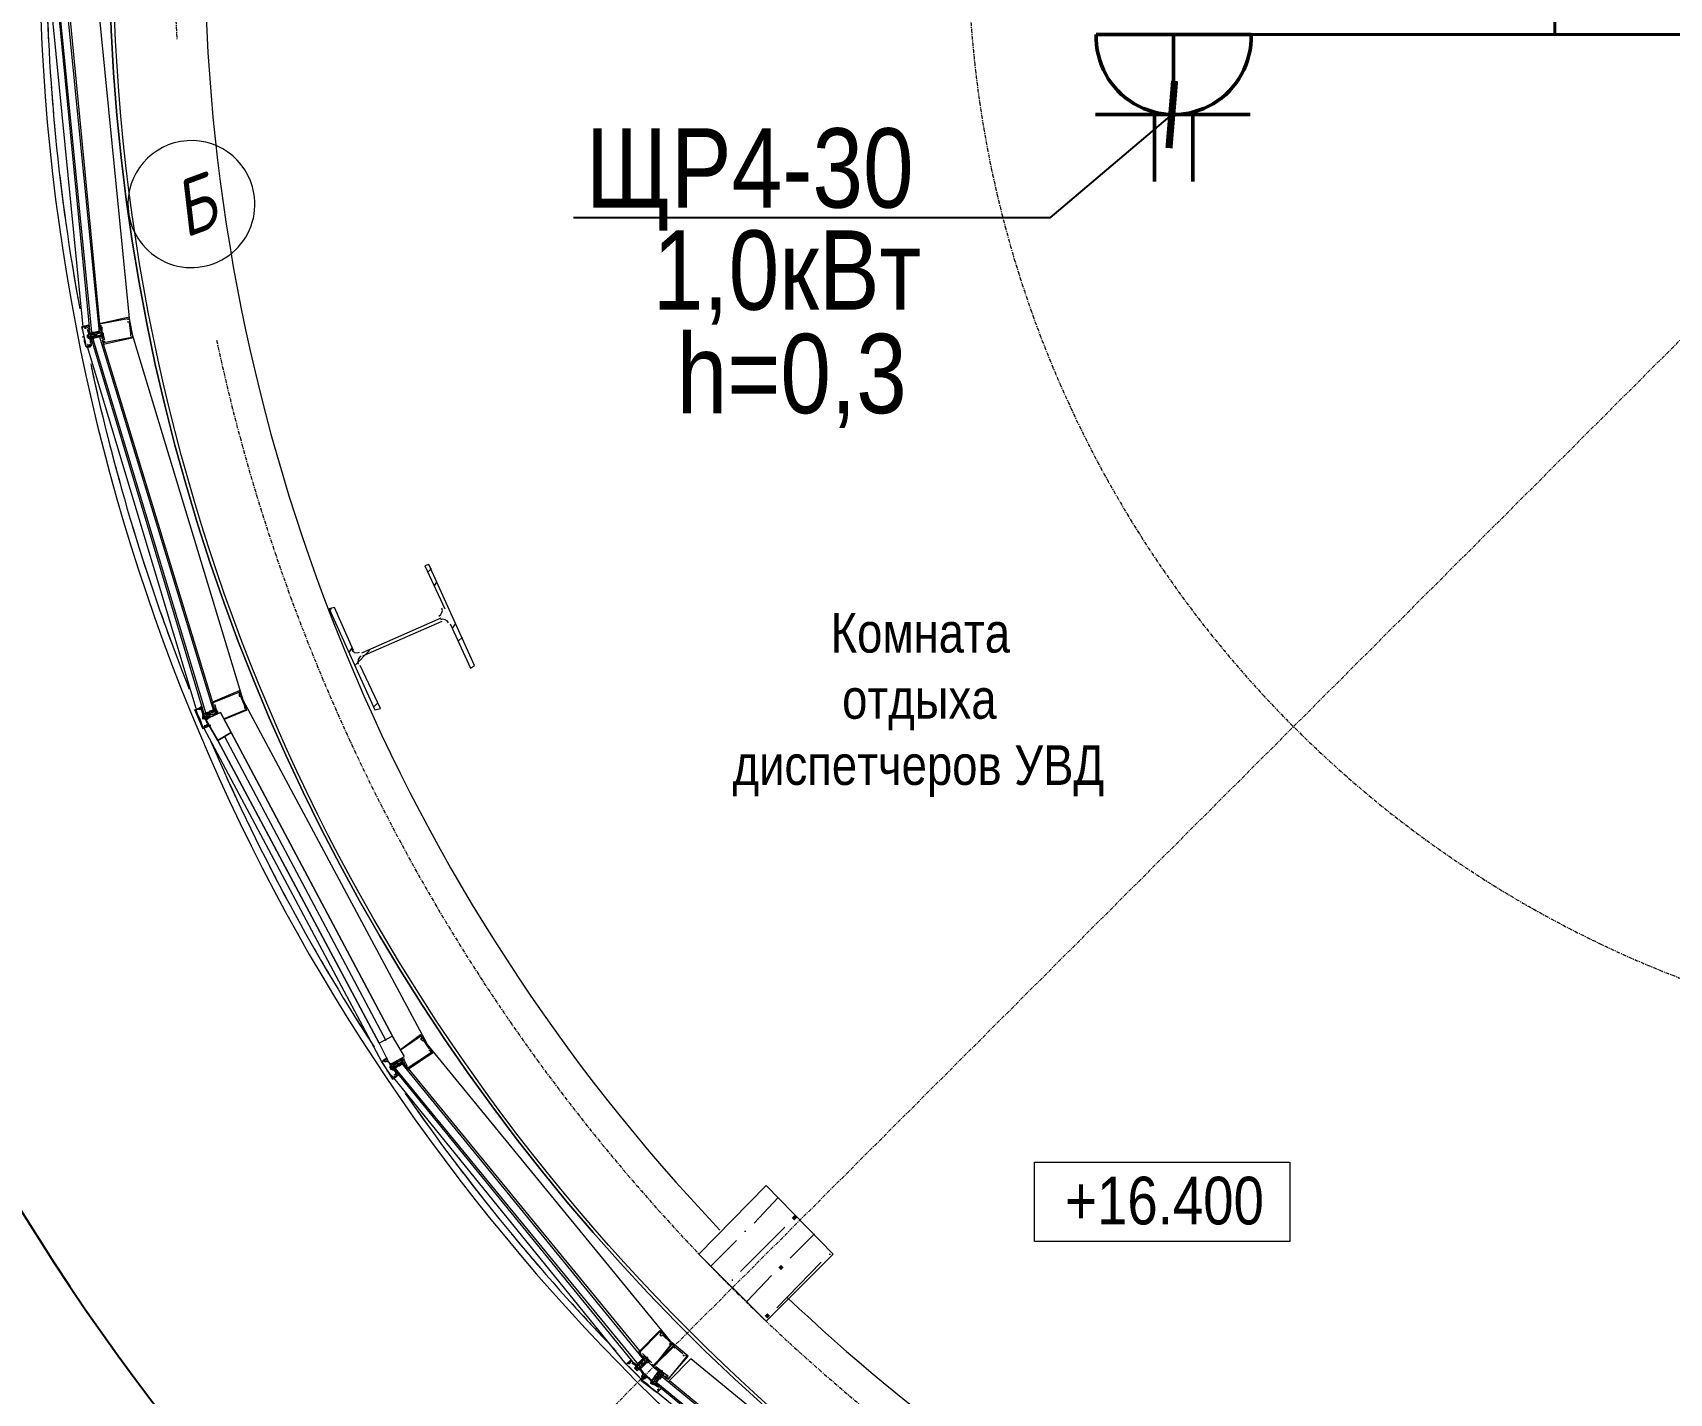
# Model space of a CAD drawing. Header units: millimetres. Extents: x 223 to 147055, y -17460 to 24540.
# Drawn here: x 95806 to 100960, y -9658 to -5372 of the extents above; entities that cross this region are included whole.
import ezdxf

# ---------------------------------------------------------------- set-up
doc = ezdxf.new("R2010")
doc.units = ezdxf.units.MM
doc.linetypes.add('ADSK_Линия сетки', pattern=[21, 12, -3, 3, -3])
for name, color, linetype, lineweight in [('A-ANNO-DIMS', 7, 'Continuous', 9), ('S-GRID', 7, 'Continuous', 9), ('S-GRID-IDEN', 7, 'Continuous', 9), ('раб осв', 7, 'Continuous', 40), ('ЭЛ', 250, 'Continuous', 50), ('Эл-свет раб.', 5, 'Continuous', 50), ('ЭОМ', 7, 'Continuous', 40)]:
    doc.layers.add(name, color=color, linetype=linetype, lineweight=lineweight)
for name, color, linetype in [('PDF _A-CLNG', 7, 'Continuous'), ('PDF _A-DETL', 7, 'Continuous'), ('PDF _A-DETL-GENF', 7, 'Continuous'), ('PDF _A-FLOR', 7, 'Continuous'), ('PDF _A-GLAZ', 7, 'Continuous'), ('PDF _A-GLAZ-CURT', 7, 'Continuous'), ('PDF _A-GLAZ-CWMG', 7, 'Continuous'), ('PDF _G-ANNO-DIMS', 7, 'Continuous'), ('PDF _I-WALL', 7, 'Continuous'), ('PDF _S-BEAM', 7, 'Continuous'), ('PDF _S-COLS', 7, 'Continuous'), ('PDF _Ограждение', 7, 'Continuous'), ('PDF _Текст', 7, 'Continuous')]:
    doc.layers.add(name, color=color, linetype=linetype)
doc.styles.add('GOST Common_I', font='ARIALN.TTF', dxfattribs={"height": 175})
doc.styles.add('GOST Common_I_6', font='ARIALN.TTF', dxfattribs={"height": 125})
doc.styles.add('PDF GOST Common Italic', font='ARIALN.TTF')
doc.styles.add('PDF ISOCPEUR Italic', font='ARIALN.TTF')
doc.styles.add('STYLE1', font='ARIALN.TTF', dxfattribs={"height": 250})
doc.styles.add('ГОСТ 2.304', font='ARIALN.TTF', dxfattribs={"width": 0.85})
doc.dimstyles.new('Диагональ_-_Gost_2_5мм', dxfattribs={"dimscale": 304.8, "dimtxt": 125.714375, "dimasz": 0.492126, "dimexe": 0.393701, "dimexo": 0.246063, "dimgap": 0.287073, "dimtad": 1, "dimdec": 0, "dimzin": 0, "dimdsep": 46, "dimtxsty": 'GOST Common_I_6', "dimsah": 1, "dimcen": 0.09, "dimdle": 0.393701, "dimazin": 0, "dimtfac": 1, "dimtdec": 4, "dimtix": 1, "dimtmove": 0, "dimatfit": 3, "dimfxl": 1, "dimtvp": 1, "dimtfill": 1, "dimtolj": 1, "dimtzin": 0, "dimarcsym": 2})
doc.dimstyles.new('СПДС', dxfattribs={"dimscale": 100, "dimtxt": 2.5, "dimasz": 2.5, "dimexe": 1.25, "dimexo": 0.625, "dimtad": 1, "dimdec": 0, "dimrnd": 0.001, "dimtxsty": 'ГОСТ 2.304', "dimblk": 'OBLIQUE', "dimcen": 2.5, "dimdle": 2, "dimadec": 0, "dimazin": 2, "dimtfac": 0.75, "dimtdec": 0, "dimtmove": 1, "dimatfit": 3, "dimfxl": 1, "dimtolj": 1, "dimarcsym": 1})

# ---------------------------------------------------------------- blocks, each defined once
blk = doc.blocks.new('Ось сетки - D8-489723-1 этаж')
at = {"layer": 'S-GRID-IDEN'}
for start, end in [(360, 180), (180, 360)]:
    blk.add_arc((0, 0), 4, start, end, dxfattribs=at)
blk = doc.blocks.new('*D339')
at = {"layer": 'A-ANNO-DIMS', "color": 0, "lineweight": -2, "transparency": 16777216}
for p, q in [((78830.9, 19097.7), (79115.9, 19097.7)), ((81110.1, 13595.1), (81311.7, 13796.7))]:
    blk.add_line(p, q, dxfattribs=at)
blk.add_arc((86612.7, 19097.7), 7616.7, 181.12837, 223.87163, dxfattribs=at)
at = {"layer": 'A-ANNO-DIMS', "color": 0, "transparency": 16777216}
for points in [[(78972.4, 18947.4), (79022.4, 18947.9), (78995.9, 19097.7)], [(81139.7, 13836.4), (81104, 13801.4), (81226.8, 13711.8)]]:
    blk.add_solid(points, dxfattribs=at)
at = {"layer": 'Defpoints', "color": 0, "transparency": 16777216}
for p in [(78755.9, 19097.7), (86612.7, 19097.7), (79255.5, 17126.3), (81057.1, 13542.1)]:
    blk.add_point(p, dxfattribs=at)
at = {"layer": 'A-ANNO-DIMS', "color": 0, "transparency": 16777216, "insert": (79714.3, 16240.3), "char_height": 125, "width": 588.088, "attachment_point": 5, "rotation": 292.5, "style": 'GOST Common_I_6', "bg_fill": 3, "box_fill_scale": 1.1, "bg_fill_color": 256, "bg_fill_true_color": 13158600, "bg_fill_transparency": 0}
blk.add_mtext('\\A1;45.00°', dxfattribs=at)
blk = doc.blocks.new('двойная розетка штепсельная с заземляющим контактом скрытой установки IP20')
at = {"layer": 'Эл-свет раб.', "ltscale": 0.3}
for p, q in [((242830.7, -163233.1), (242830.7, -163443.7)), ((242951.4, -163233.1), (242951.4, -163443.7)), ((243132.4, -163443.7), (242644.8, -163443.7)), ((242891.1, -163695.8), (242891.1, -163443.6)), ((243134.9, -163695.8), (242647.2, -163695.8))]:
    blk.add_line(p, q, dxfattribs=at)
at = {"layer": 'Эл-свет раб.', "ltscale": 0.3, "extrusion": (0, 0, -1)}
blk.add_ellipse((242891.1, -163687.5), major_axis=(-172.5, 172.5), ratio=1, start_param=5.464002, end_param=8.673165, dxfattribs=at)
blk = doc.blocks.new('_Oblique')
at = {"color": 0, "linetype": 'ByBlock', "lineweight": -2}
blk.add_line((-0.5, -0.5), (0.5, 0.5), dxfattribs=at)
blk = doc.blocks.new('оси')
at = {"layer": 'S-GRID', "linetype": 'ADSK_Линия сетки'}
blk.add_line((86612.7, 19097.7), (80436.2, 12921.1), dxfattribs=at)
blk.add_arc((86612.7, 19097.7), 6000, 192.09621, 182.95219, dxfattribs=at)
at = {"layer": 'S-GRID-IDEN', "xscale": 49.99999999999998, "yscale": 49.99999999999998, "zscale": 49.99999999999998, "rotation": 9.84533599319954}
blk.add_blockref('Ось сетки - D8-489723-1 этаж', (80666.8, 18268.8), dxfattribs=at)
at = {"layer": 'S-GRID-IDEN', "insert": (80585.2, 18325.2), "char_height": 175, "width": 158.734, "attachment_point": 1, "rotation": 20.2491, "style": 'GOST Common_I'}
blk.add_mtext('\\fGOST Common|b0|i1|c204|p34|;\\W.9;Б', dxfattribs=at)
at = {"layer": 'A-ANNO-DIMS'}
dim = blk.add_angular_dim_3p(base=(79255.5, 17126.3), center=(86612.7, 19097.7), p1=(78755.9, 19097.7), p2=(81057.1, 13542.1), dimstyle='Диагональ_-_Gost_2_5мм', override={"dimpost": '<>', "dimfxl": 6013.290219}, dxfattribs=at)
dim.commit()
dim.dimension.update_dxf_attribs({"geometry": '*D339', "text_midpoint": (79714.3, 16240.3)})
at = {"layer": 'S-GRID', "linetype": 'ADSK_Линия сетки'}
blk.add_arc((86612.7, 19097.7), 3500, 177.3315, 161.4375, dxfattribs=at)

msp = doc.modelspace()

# ---------------------------------------------------------------- hatches: boundary and pattern name
at = {"layer": 'PDF _A-GLAZ-CWMG', "lineweight": 15, "transparency": 33554559}
for points in [[(96354.5, -7529.9), (96350.3, -7529.9), (96350.3, -7534.1), (96354.5, -7538.4), (96358.8, -7534.1), (96358.8, -7529.9)], [(96363, -7551.1), (96358.8, -7551.1), (96358.8, -7555.3), (96363, -7559.5), (96367.2, -7555.3), (96367.2, -7551.1)], [(96934.5, -8617.8), (96930.3, -8617.8), (96930.3, -8622.1), (96934.5, -8626.3), (96938.7, -8622.1), (96938.7, -8617.8)]]:
    msp.add_hatch(color=256, dxfattribs=at).paths.add_polyline_path(points)
at = {"layer": 'PDF _S-COLS', "lineweight": 15, "transparency": 33554559}
for points in [[(98204.5, -9096.2), (98200.3, -9100.4), (98196, -9104.7), (98200.3, -9108.9), (98204.5, -9113.1), (98208.7, -9108.9), (98213, -9104.7), (98208.7, -9100.4)], [(98162.2, -9252.8), (98157.9, -9257.1), (98153.7, -9261.3), (98157.9, -9265.5), (98162.2, -9269.8), (98166.4, -9265.5), (98170.6, -9261.3), (98166.4, -9257.1)], [(98119.8, -9405.2), (98115.6, -9409.5), (98111.4, -9413.7), (98115.6, -9417.9), (98119.8, -9422.2), (98124.1, -9417.9), (98128.3, -9413.7), (98124.1, -9409.5)]]:
    msp.add_hatch(color=256, dxfattribs=at).paths.add_polyline_path(points)

# ---------------------------------------------------------------- linework, layer by layer
at = {"layer": 'PDF _A-CLNG', "lineweight": 15}
msp.add_lwpolyline([(97726.1, -9608.4), (97726.1, -9608.4)], dxfattribs=at)
for centre, radius, start, end in [((102242.8, -5079.8), 6395.3, 181.61466, 182.87324), ((102247.1, -5079.5), 6399.6, 184.14749, 185.39973), ((102247.2, -5079.5), 6399.7, 186.6743, 187.93201), ((102243.7, -5080), 6396.2, 189.20631, 190.46472), ((102244.4, -5080), 6396.9, 192.04629, 192.99136), ((102247.9, -5079.1), 6400.5, 194.26602, 195.52358), ((102244.9, -5080), 6397.4, 196.79797, 198.05065), ((102244.9, -5080.1), 6397.3, 199.33018, 200.58287), ((102247.1, -5079.2), 6399.7, 204.38956, 205.64179), ((102247.7, -5078.8), 6400.4, 206.92215, 208.17425), ((102245.3, -5080.1), 6397.6, 209.44869, 210.70681), ((102243.9, -5081), 6396, 211.98099, 213.01962), ((102245.9, -5079.7), 6398.4, 214.59598, 215.76605), ((102245.3, -5080.2), 6397.6, 217.04013, 218.29825), ((102244.7, -5080.8), 6396.8, 219.57255, 220.82534), ((102246.6, -5079.1), 6399.3, 222.10521, 223.35751)]:
    msp.add_arc(centre, radius, start, end, dxfattribs=at)
at = {"layer": 'PDF _A-DETL', "lineweight": 15}
msp.add_circle((102256, -5079.1), 6197.2, dxfattribs=at)
at = {"layer": 'PDF _A-DETL-GENF', "lineweight": 15}
for points in [[(96024.4, -6340.3), (96028.6, -6353), (96121.7, -6331.9), (96109, -6268.4), (96015.9, -6289.5), (96104.8, -6272.6), (96104.8, -6276.8)], [(96104.8, -6276.8), (96104.8, -6276.8)], [(96104.8, -6281.1), (96104.8, -6281.1)], [(96104.8, -6281.1), (96104.8, -6285.3)], [(96104.8, -6285.3), (96104.8, -6285.3)], [(96104.8, -6285.3), (96104.8, -6285.3)], [(96109, -6285.3), (96113.3, -6319.2), (96113.3, -6327.6)], [(95977.8, -6293.8), (95973.6, -6298), (95960.9, -6298), (95973.6, -6298), (95969.3, -6302.2), (95973.6, -6302.2)], [(95969.3, -6302.2), (95969.3, -6302.2)], [(95973.6, -6298), (95973.6, -6298)], [(95973.6, -6302.2), (95973.6, -6302.2)], [(95977.8, -6293.8), (95977.8, -6293.8)], [(95977.8, -6298), (95977.8, -6298)], [(95977.8, -6302.2), (95977.8, -6298)], [(95977.8, -6302.2), (95977.8, -6302.2)], [(95977.8, -6302.2), (95977.8, -6302.2)], [(95986.3, -6336.1), (95982, -6327.6), (95982, -6319.2), (95977.8, -6306.5)], [(95977.8, -6306.5), (95977.8, -6306.5)], [(95977.8, -6323.4), (95977.8, -6331.9), (95977.8, -6323.4), (95982, -6323.4), (95977.8, -6327.6)], [(95977.8, -6323.4), (95977.8, -6323.4)], [(95982, -6331.9), (95977.8, -6331.9), (95982, -6331.9)], [(95977.8, -6331.9), (95977.8, -6331.9)], [(95982, -6298), (95982, -6293.8)], [(95982, -6298), (95982, -6298)], [(95982, -6302.2), (95982, -6302.2)], [(95986.3, -6323.4), (95982, -6302.2)], [(95982, -6319.2), (95982, -6319.2)], [(95990.5, -6353), (95986.3, -6331.9), (95982, -6336.1), (95982, -6323.4)], [(95982, -6327.6), (95982, -6327.6)], [(95982, -6327.6), (95982, -6327.6)], [(95990.5, -6327.6), (96003.2, -6327.6), (96028.6, -6323.4), (96028.6, -6319.2), (96024.4, -6314.9), (96003.2, -6323.4), (95990.5, -6323.4), (95986.3, -6323.4), (95986.3, -6331.9)], [(95986.3, -6319.2), (95990.5, -6319.2), (95990.5, -6323.4)], [(96028.6, -6331.9), (96024.4, -6323.4), (96007.4, -6327.6), (96003.2, -6331.9), (95994.7, -6331.9), (95986.3, -6336.1), (95986.3, -6348.8)], [(95986.3, -6323.4), (95986.3, -6323.4)], [(95994.7, -6331.9), (95990.5, -6331.9), (95994.7, -6331.9), (95990.5, -6331.9), (95990.5, -6327.6), (95986.3, -6327.6)], [(95986.3, -6331.9), (95986.3, -6331.9)], [(95986.3, -6336.1), (95986.3, -6336.1)], [(96024.4, -6310.7), (96020.1, -6310.7), (96003.2, -6314.9), (96003.2, -6319.2), (96003.2, -6314.9), (95990.5, -6319.2), (95999, -6319.2)], [(95990.5, -6323.4), (95990.5, -6323.4)], [(95990.5, -6327.6), (95990.5, -6327.6)], [(95999, -6327.6), (95990.5, -6331.9)], [(96003.2, -6323.4), (96007.4, -6323.4), (96003.2, -6327.6), (96003.2, -6323.4), (95999, -6319.2), (95999, -6327.6), (96003.2, -6327.6)], [(96003.2, -6314.9), (96003.2, -6314.9)], [(96003.2, -6331.9), (96003.2, -6331.9)], [(96007.4, -6319.2), (96020.1, -6314.9), (96020.1, -6319.2), (96020.1, -6323.4)], [(96007.4, -6323.4), (96007.4, -6323.4)], [(96024.4, -6336.1), (96024.4, -6331.9), (96024.4, -6327.6), (96007.4, -6331.9)], [(96007.4, -6331.9), (96007.4, -6331.9)], [(96020.1, -6293.8), (96020.1, -6298), (96015.9, -6289.5), (96015.9, -6298)], [(96015.9, -6298), (96015.9, -6298)], [(96015.9, -6302.2), (96015.9, -6306.5)], [(96015.9, -6302.2), (96015.9, -6302.2)], [(96020.1, -6306.5), (96024.4, -6314.9), (96024.4, -6298)], [(96020.1, -6298), (96020.1, -6302.2)], [(96020.1, -6298), (96020.1, -6298)], [(96020.1, -6298), (96020.1, -6298)], [(96020.1, -6302.2), (96020.1, -6302.2)], [(96020.1, -6302.2), (96020.1, -6302.2)], [(96020.1, -6306.5), (96020.1, -6306.5)], [(96020.1, -6314.9), (96020.1, -6314.9)], [(96024.4, -6323.4), (96024.4, -6314.9), (96020.1, -6314.9)], [(96020.1, -6314.9), (96020.1, -6314.9)], [(96020.1, -6319.2), (96020.1, -6319.2)], [(96020.1, -6323.4), (96020.1, -6323.4)], [(96024.4, -6314.9), (96024.4, -6314.9)], [(96024.4, -6314.9), (96024.4, -6314.9)], [(96024.4, -6323.4), (96024.4, -6323.4)], [(96024.4, -6323.4), (96024.4, -6323.4)], [(96024.4, -6327.6), (96024.4, -6327.6)], [(96024.4, -6331.9), (96024.4, -6331.9)], [(96024.4, -6336.1), (96024.4, -6336.1)], [(96032.8, -6340.3), (96028.6, -6323.4)], [(96117.5, -6327.6), (96117.5, -6331.9), (96028.6, -6348.8), (96028.6, -6344.6), (96032.8, -6344.6)], [(96028.6, -6336.1), (96028.6, -6340.3)], [(96028.6, -6336.1), (96028.6, -6336.1)], [(96113.3, -6319.2), (96113.3, -6319.2)], [(96113.3, -6327.6), (96113.3, -6327.6)], [(95986.3, -6357.3), (95973.6, -6361.5), (95986.3, -6361.5), (95990.5, -6357.3)], [(95977.8, -6357.3), (95982, -6357.3), (95986.3, -6357.3), (95986.3, -6353), (95982, -6357.3), (95977.8, -6353)], [(95986.3, -6348.8), (95986.3, -6348.8)], [(95986.3, -6357.3), (95986.3, -6357.3)], [(95986.3, -6357.3), (95986.3, -6357.3)], [(95990.5, -6353), (95990.5, -6353)], [(95990.5, -6353), (95990.5, -6353)], [(95990.5, -6353), (95990.5, -6353)], [(95990.5, -6357.3), (95990.5, -6357.3)], [(95990.5, -6357.3), (95990.5, -6357.3)], [(96024.4, -6340.3), (96024.4, -6340.3)], [(96028.6, -6340.3), (96028.6, -6340.3)], [(96028.6, -6340.3), (96028.6, -6340.3)], [(96028.6, -6340.3), (96028.6, -6340.3)], [(96409.6, -7534.1), (96481.5, -7504.5), (96456.1, -7445.2), (96367.2, -7483.3), (96371.5, -7491.8)], [(96375.7, -7487.6), (96371.5, -7483.3), (96456.1, -7449.5), (96456.1, -7453.7), (96456.1, -7457.9), (96456.1, -7462.2), (96460.4, -7462.2), (96473.1, -7491.8), (96473.1, -7496), (96473.1, -7500.3)], [(96456.1, -7453.7), (96456.1, -7453.7)], [(96460.4, -7462.2), (96460.4, -7462.2)], [(96354.5, -7559.5), (96341.8, -7563.8), (96316.4, -7504.5), (96329.1, -7500.3), (96324.9, -7504.5)], [(96363, -7555.3), (96358.8, -7555.3), (96354.5, -7551.1), (96350.3, -7555.3), (96346.1, -7555.3), (96354.5, -7555.3), (96341.8, -7559.5), (96337.6, -7546.8), (96333.4, -7534.1), (96324.9, -7517.2), (96320.7, -7504.5), (96329.1, -7500.3)], [(96329.1, -7500.3), (96329.1, -7500.3)], [(96329.1, -7500.3), (96329.1, -7500.3)], [(96329.1, -7504.5), (96333.4, -7500.3), (96333.4, -7504.5)], [(96329.1, -7504.5), (96329.1, -7504.5)], [(96333.4, -7496), (96333.4, -7496)], [(96337.6, -7496), (96333.4, -7496)], [(96354.5, -7534.1), (96350.3, -7529.9), (96346.1, -7521.4), (96337.6, -7500.3), (96333.4, -7500.3)], [(96333.4, -7500.3), (96333.4, -7500.3)], [(96333.4, -7500.3), (96333.4, -7500.3)], [(96337.6, -7496), (96337.6, -7496)], [(96337.6, -7500.3), (96337.6, -7500.3)], [(96341.8, -7534.1), (96341.8, -7525.7), (96346.1, -7525.7), (96341.8, -7521.4), (96341.8, -7517.2), (96337.6, -7504.5)], [(96337.6, -7504.5), (96337.6, -7504.5)], [(96367.2, -7525.7), (96358.8, -7529.9), (96350.3, -7534.1), (96346.1, -7534.1), (96341.8, -7521.4), (96346.1, -7534.1), (96346.1, -7529.9), (96341.8, -7529.9)], [(96341.8, -7521.4), (96341.8, -7521.4)], [(96346.1, -7517.2), (96350.3, -7517.2), (96354.5, -7517.2), (96350.3, -7521.4), (96354.5, -7521.4)], [(96346.1, -7521.4), (96346.1, -7521.4)], [(96367.2, -7513), (96379.9, -7504.5), (96363, -7508.7), (96363, -7513), (96350.3, -7517.2), (96358.8, -7517.2)], [(96363, -7525.7), (96354.5, -7525.7), (96363, -7521.4), (96388.4, -7513), (96388.4, -7508.7), (96384.2, -7508.7), (96363, -7517.2), (96354.5, -7521.4), (96350.3, -7521.4)], [(96354.5, -7521.4), (96354.5, -7521.4)], [(96363, -7517.2), (96367.2, -7517.2), (96363, -7521.4), (96363, -7517.2), (96358.8, -7517.2), (96363, -7525.7), (96363, -7521.4)], [(96367.2, -7517.2), (96367.2, -7517.2)], [(96384.2, -7508.7), (96384.2, -7513), (96388.4, -7513), (96388.4, -7517.2), (96384.2, -7517.2), (96371.5, -7521.4)], [(96371.5, -7525.7), (96375.7, -7521.4)], [(96375.7, -7487.6), (96375.7, -7487.6)], [(96375.7, -7491.8), (96375.7, -7491.8)], [(96375.7, -7491.8), (96379.9, -7491.8)], [(96375.7, -7491.8), (96375.7, -7491.8)], [(96375.7, -7491.8), (96375.7, -7491.8)], [(96375.7, -7496), (96375.7, -7500.3), (96379.9, -7500.3), (96384.2, -7504.5), (96379.9, -7508.7), (96379.9, -7513), (96384.2, -7513), (96379.9, -7513), (96384.2, -7517.2)], [(96375.7, -7496), (96375.7, -7496)], [(96375.7, -7496), (96375.7, -7496)], [(96375.7, -7500.3), (96375.7, -7500.3)], [(96384.2, -7504.5), (96379.9, -7487.6)], [(96379.9, -7500.3), (96379.9, -7500.3)], [(96379.9, -7500.3), (96379.9, -7500.3)], [(96379.9, -7504.5), (96379.9, -7504.5)], [(96379.9, -7504.5), (96379.9, -7504.5)], [(96379.9, -7508.7), (96379.9, -7508.7)], [(96384.2, -7504.5), (96384.2, -7504.5)], [(96384.2, -7508.7), (96384.2, -7508.7)], [(96384.2, -7517.2), (96384.2, -7517.2)], [(96388.4, -7513), (96388.4, -7513)], [(96388.4, -7517.2), (96388.4, -7517.2)], [(96388.4, -7517.2), (96388.4, -7517.2)], [(96388.4, -7517.2), (96388.4, -7517.2)], [(96477.3, -7500.3), (96477.3, -7504.5), (96405.3, -7534.1)], [(96473.1, -7491.8), (96473.1, -7491.8)], [(96473.1, -7500.3), (96473.1, -7500.3)], [(96477.3, -7500.3), (96477.3, -7500.3)], [(96341.8, -7525.7), (96341.8, -7525.7)], [(96346.1, -7525.7), (96346.1, -7525.7)], [(96346.1, -7525.7), (96346.1, -7525.7)], [(96346.1, -7525.7), (96350.3, -7534.1), (96354.5, -7546.8)], [(96346.1, -7529.9), (96346.1, -7529.9)], [(96358.8, -7529.9), (96354.5, -7529.9), (96354.5, -7525.7), (96350.3, -7525.7)], [(96350.3, -7529.9), (96350.3, -7529.9)], [(96350.3, -7534.1), (96350.3, -7534.1)], [(96354.5, -7525.7), (96354.5, -7525.7)], [(96354.5, -7529.9), (96354.5, -7529.9)], [(96354.5, -7546.8), (96354.5, -7546.8)], [(96354.5, -7555.3), (96354.5, -7555.3)], [(96358.8, -7529.9), (96358.8, -7529.9)], [(96358.8, -7551.1), (96358.8, -7551.1)], [(96358.8, -7551.1), (96358.8, -7551.1)], [(96358.8, -7551.1), (96358.8, -7551.1)], [(96358.8, -7555.3), (96358.8, -7555.3)], [(96367.2, -7525.7), (96367.2, -7525.7)], [(96371.5, -7525.7), (96371.5, -7525.7)], [(96981.1, -8622.1), (96981.1, -8626.3), (96985.3, -8639), (97065.7, -8584), (97027.6, -8528.9), (96964.1, -8575.5), (97027.6, -8533.2), (97031.9, -8537.4)], [(97031.9, -8541.6), (97027.6, -8541.6), (97031.9, -8545.9), (97036.1, -8545.9), (97053, -8571.3)], [(97031.9, -8537.4), (97031.9, -8537.4)], [(97036.1, -8545.9), (97036.1, -8545.9)], [(96943, -8634.8), (96934.5, -8626.3), (96934.5, -8622.1), (96926, -8613.6), (96921.8, -8613.6), (96917.6, -8609.4), (96917.6, -8613.6), (96913.3, -8613.6), (96913.3, -8609.4), (96904.9, -8613.6), (96913.3, -8605.1)], [(96921.8, -8600.9), (96917.6, -8605.1), (96917.6, -8609.4)], [(96917.6, -8605.1), (96917.6, -8605.1)], [(96921.8, -8605.1), (96921.8, -8605.1)], [(96921.8, -8605.1), (96921.8, -8605.1)], [(96951.4, -8626.3), (96947.2, -8630.5), (96943, -8630.5), (96955.7, -8622.1), (96972.6, -8609.4), (96976.8, -8605.1), (96972.6, -8605.1), (96951.4, -8617.8), (96955.7, -8617.8), (96955.7, -8622.1), (96951.4, -8617.8), (96947.2, -8617.8), (96951.4, -8626.3), (96955.7, -8622.1)], [(96955.7, -8613.6), (96968.4, -8605.1), (96964.1, -8605.1), (96968.4, -8609.4), (96972.6, -8613.6)], [(96972.6, -8609.4), (96968.4, -8605.1), (96972.6, -8605.1), (96968.4, -8600.9), (96968.4, -8605.1)], [(96968.4, -8605.1), (96968.4, -8605.1)], [(96968.4, -8605.1), (96968.4, -8605.1)], [(97053, -8575.5), (97057.3, -8579.7), (97061.5, -8584), (96985.3, -8634.8), (96985.3, -8630.5), (96985.3, -8626.3), (96976.8, -8609.4)], [(97053, -8571.3), (97053, -8571.3)], [(97053, -8575.5), (97053, -8575.5)], [(97057.3, -8579.7), (97057.3, -8579.7)], [(96913.3, -8609.4), (96913.3, -8609.4)], [(96913.3, -8613.6), (96913.3, -8613.6)], [(96917.6, -8609.4), (96917.6, -8609.4)], [(96921.8, -8609.4), (96921.8, -8609.4)], [(96921.8, -8609.4), (96921.8, -8609.4)], [(96943, -8630.5), (96938.7, -8630.5), (96934.5, -8630.5), (96930.3, -8626.3), (96934.5, -8622.1), (96938.7, -8622.1), (96947.2, -8613.6), (96951.4, -8613.6), (96955.7, -8609.4)], [(96934.5, -8639), (96930.3, -8630.5), (96934.5, -8626.3), (96930.3, -8626.3), (96938.7, -8639), (96938.7, -8634.8)], [(96934.5, -8630.5), (96930.3, -8630.5), (96934.5, -8639), (96938.7, -8634.8), (96934.5, -8634.8)], [(96930.3, -8630.5), (96930.3, -8630.5)], [(96934.5, -8626.3), (96934.5, -8626.3)], [(96934.5, -8634.8), (96934.5, -8634.8)], [(96938.7, -8622.1), (96943, -8622.1)], [(96943, -8626.3), (96938.7, -8626.3)], [(96938.7, -8630.5), (96938.7, -8630.5)], [(96938.7, -8630.5), (96938.7, -8639), (96943, -8639), (96951.4, -8651.7)], [(96947.2, -8617.8), (96943, -8622.1), (96943, -8626.3), (96951.4, -8617.8)], [(96943, -8622.1), (96943, -8622.1)], [(96947.2, -8634.8), (96943, -8634.8), (96951.4, -8651.7), (96947.2, -8651.7), (96951.4, -8655.9), (96947.2, -8655.9), (96943, -8655.9)], [(96943, -8634.8), (96943, -8634.8)], [(96943, -8660.2), (96947.2, -8660.2), (96951.4, -8660.2), (96955.7, -8655.9)], [(96947.2, -8630.5), (96947.2, -8634.8), (96955.7, -8626.3)], [(96947.2, -8630.5), (96947.2, -8630.5)], [(96951.4, -8651.7), (96951.4, -8651.7)], [(96951.4, -8651.7), (96951.4, -8651.7)], [(96951.4, -8655.9), (96951.4, -8655.9)], [(96951.4, -8655.9), (96951.4, -8655.9)], [(96959.9, -8626.3), (96955.7, -8626.3), (96959.9, -8626.3), (96972.6, -8617.8)], [(96955.7, -8617.8), (96955.7, -8617.8)], [(96955.7, -8626.3), (96955.7, -8626.3)], [(96955.7, -8655.9), (96955.7, -8655.9)], [(96976.8, -8626.3), (96976.8, -8622.1), (96976.8, -8617.8), (96972.6, -8613.6), (96959.9, -8622.1)], [(96959.9, -8626.3), (96959.9, -8626.3)], [(96968.4, -8609.4), (96968.4, -8609.4)], [(96972.6, -8609.4), (96972.6, -8609.4)], [(96972.6, -8613.6), (96972.6, -8613.6)], [(96972.6, -8613.6), (96972.6, -8613.6)], [(96972.6, -8617.8), (96972.6, -8617.8)], [(96976.8, -8617.8), (96976.8, -8617.8)], [(96976.8, -8617.8), (96976.8, -8617.8)], [(96976.8, -8622.1), (96976.8, -8622.1)], [(96981.1, -8622.1), (96981.1, -8622.1)], [(96981.1, -8626.3), (96981.1, -8626.3)], [(96981.1, -8626.3), (96981.1, -8626.3)], [(96985.3, -8626.3), (96985.3, -8626.3)], [(96951.4, -8660.2), (96951.4, -8660.2)], [(97751.5, -9566.1), (97760, -9574.6), (97827.7, -9506.8), (97781.2, -9460.3), (97713.4, -9528), (97721.9, -9536.5)], [(97721.9, -9532.2), (97717.7, -9528), (97781.2, -9464.5), (97785.4, -9468.7), (97781.2, -9473), (97785.4, -9477.2), (97789.6, -9473), (97815, -9498.4), (97810.8, -9502.6), (97815, -9506.8), (97819.3, -9502.6), (97823.5, -9506.8), (97760, -9570.3), (97755.8, -9566.1)], [(97781.2, -9468.7), (97781.2, -9468.7)], [(97789.6, -9477.2), (97789.6, -9477.2)], [(97721.9, -9532.2), (97721.9, -9532.2)], [(97755.8, -9561.9), (97743.1, -9549.2), (97738.8, -9549.2), (97738.8, -9544.9), (97726.1, -9532.2)], [(97861.6, -9536.5), (97865.8, -9540.7), (97806.6, -9612.7), (97870.1, -9540.7), (97819.3, -9498.4), (97760, -9574.6), (97819.3, -9502.6), (97823.5, -9506.8), (97823.5, -9511.1), (97827.7, -9515.3), (97827.7, -9511.1), (97853.1, -9532.2)], [(97810.8, -9498.4), (97810.8, -9498.4)], [(97819.3, -9506.8), (97819.3, -9506.8)], [(97823.5, -9506.8), (97823.5, -9506.8)], [(97827.7, -9515.3), (97827.7, -9515.3)], [(97853.1, -9532.2), (97853.1, -9532.2)], [(97692.3, -9553.4), (97688, -9553.4), (97683.8, -9557.6), (97675.3, -9566.1), (97683.8, -9561.9), (97683.8, -9566.1), (97683.8, -9561.9), (97688, -9561.9), (97688, -9557.6)], [(97683.8, -9557.6), (97683.8, -9557.6)], [(97683.8, -9557.6), (97683.8, -9557.6)], [(97683.8, -9561.9), (97683.8, -9561.9)], [(97683.8, -9566.1), (97683.8, -9566.1)], [(97688, -9553.4), (97688, -9553.4)], [(97688, -9557.6), (97688, -9557.6)], [(97688, -9561.9), (97688, -9561.9)], [(97692.3, -9553.4), (97692.3, -9553.4)], [(97713.4, -9578.8), (97709.2, -9574.6), (97709.2, -9570.3), (97692.3, -9557.6)], [(97692.3, -9557.6), (97692.3, -9557.6)], [(97692.3, -9557.6), (97692.3, -9557.6)], [(97692.3, -9561.9), (97705, -9570.3)], [(97692.3, -9561.9), (97692.3, -9561.9)], [(97709.2, -9583), (97700.7, -9578.8), (97705, -9574.6), (97705, -9570.3), (97709.2, -9566.1), (97717.7, -9557.6), (97721.9, -9557.6), (97730.4, -9544.9)], [(97700.7, -9578.8), (97709.2, -9587.3), (97713.4, -9583), (97717.7, -9583), (97726.1, -9595.7)], [(97705, -9578.8), (97705, -9578.8)], [(97705, -9578.8), (97705, -9578.8)], [(97717.7, -9561.9), (97713.4, -9570.3), (97709.2, -9574.6)], [(97709.2, -9566.1), (97713.4, -9570.3), (97721.9, -9561.9)], [(97709.2, -9570.3), (97709.2, -9570.3)], [(97709.2, -9578.8), (97709.2, -9578.8)], [(97709.2, -9578.8), (97709.2, -9578.8)], [(97709.2, -9583), (97709.2, -9583)], [(97709.2, -9583), (97709.2, -9583)], [(97713.4, -9570.3), (97713.4, -9570.3)], [(97717.7, -9583), (97721.9, -9578.8), (97717.7, -9574.6), (97713.4, -9578.8), (97717.7, -9578.8), (97730.4, -9595.7)], [(97726.1, -9570.3), (97717.7, -9574.6), (97726.1, -9566.1), (97743.1, -9549.2), (97743.1, -9544.9), (97738.8, -9544.9), (97721.9, -9561.9), (97726.1, -9561.9), (97726.1, -9566.1), (97721.9, -9561.9), (97717.7, -9561.9), (97726.1, -9570.3), (97726.1, -9566.1)], [(97717.7, -9574.6), (97717.7, -9574.6)], [(97717.7, -9578.8), (97717.7, -9578.8)], [(97721.9, -9536.5), (97721.9, -9536.5)], [(97721.9, -9536.5), (97721.9, -9536.5)], [(97726.1, -9557.6), (97721.9, -9557.6), (97734.6, -9544.9), (97734.6, -9549.2), (97738.8, -9549.2), (97738.8, -9553.4), (97743.1, -9553.4)], [(97721.9, -9578.8), (97730.4, -9570.3), (97730.4, -9566.1), (97743.1, -9557.6)], [(97721.9, -9578.8), (97721.9, -9578.8)], [(97726.1, -9536.5), (97726.1, -9536.5)], [(97726.1, -9536.5), (97726.1, -9536.5)], [(97726.1, -9540.7), (97730.4, -9540.7), (97734.6, -9544.9)], [(97726.1, -9540.7), (97726.1, -9540.7)], [(97726.1, -9540.7), (97726.1, -9540.7)], [(97726.1, -9561.9), (97726.1, -9561.9)], [(97730.4, -9540.7), (97730.4, -9540.7)], [(97730.4, -9540.7), (97730.4, -9540.7)], [(97730.4, -9544.9), (97730.4, -9544.9)], [(97747.3, -9561.9), (97747.3, -9557.6), (97743.1, -9553.4), (97730.4, -9566.1), (97730.4, -9561.9)], [(97730.4, -9566.1), (97730.4, -9566.1)], [(97730.4, -9570.3), (97730.4, -9570.3)], [(97734.6, -9544.9), (97734.6, -9544.9)], [(97734.6, -9544.9), (97734.6, -9544.9)], [(97734.6, -9549.2), (97734.6, -9549.2)], [(97738.8, -9549.2), (97738.8, -9549.2)], [(97738.8, -9553.4), (97738.8, -9553.4)], [(97743.1, -9549.2), (97743.1, -9549.2)], [(97743.1, -9553.4), (97743.1, -9553.4)], [(97743.1, -9553.4), (97743.1, -9553.4)], [(97743.1, -9557.6), (97743.1, -9557.6)], [(97747.3, -9557.6), (97747.3, -9557.6)], [(97747.3, -9557.6), (97747.3, -9557.6)], [(97747.3, -9561.9), (97747.3, -9561.9)], [(97751.5, -9561.9), (97751.5, -9561.9)], [(97751.5, -9566.1), (97751.5, -9566.1)], [(97755.8, -9561.9), (97755.8, -9561.9)], [(97755.8, -9566.1), (97755.8, -9566.1)], [(97798.1, -9608.4), (97806.6, -9612.7), (97802.3, -9608.4), (97806.6, -9604.2), (97789.6, -9591.5), (97785.4, -9591.5), (97781.2, -9591.5), (97785.4, -9587.3), (97768.5, -9574.6), (97764.2, -9578.8), (97760, -9574.6), (97768.5, -9578.8), (97772.7, -9578.8)], [(97768.5, -9578.8), (97768.5, -9578.8)], [(97768.5, -9578.8), (97768.5, -9578.8)], [(97768.5, -9578.8), (97768.5, -9578.8)], [(97781.2, -9587.3), (97776.9, -9583), (97776.9, -9587.3), (97768.5, -9600)], [(97768.5, -9583), (97772.7, -9583), (97776.9, -9583)], [(97768.5, -9583), (97768.5, -9583)], [(97772.7, -9578.8), (97772.7, -9578.8)], [(97772.7, -9583), (97772.7, -9583)], [(97776.9, -9583), (97776.9, -9583)], [(97853.1, -9536.5), (97857.4, -9540.7), (97857.4, -9536.5)], [(97853.1, -9536.5), (97853.1, -9536.5)], [(97861.6, -9540.7), (97861.6, -9540.7)], [(97730.4, -9600), (97726.1, -9595.7), (97726.1, -9600), (97726.1, -9604.2), (97721.9, -9604.2), (97726.1, -9604.2), (97721.9, -9612.7), (97730.4, -9604.2), (97734.6, -9600), (97734.6, -9595.7)], [(97730.4, -9608.4), (97726.1, -9616.9), (97738.8, -9625.4), (97747.3, -9633.8), (97760, -9646.5), (97772.7, -9655), (97721.9, -9616.9), (97730.4, -9608.4), (97730.4, -9612.7)], [(97726.1, -9604.2), (97726.1, -9604.2)], [(97730.4, -9595.7), (97730.4, -9595.7)], [(97730.4, -9595.7), (97730.4, -9595.7)], [(97730.4, -9600), (97730.4, -9600)], [(97730.4, -9604.2), (97730.4, -9604.2)], [(97730.4, -9608.4), (97730.4, -9608.4)], [(97730.4, -9608.4), (97730.4, -9608.4)], [(97730.4, -9612.7), (97730.4, -9612.7)], [(97734.6, -9608.4), (97734.6, -9604.2), (97734.6, -9600), (97738.8, -9600)], [(97734.6, -9600), (97734.6, -9600)], [(97734.6, -9604.2), (97738.8, -9608.4), (97743.1, -9608.4), (97751.5, -9616.9), (97760, -9621.1), (97764.2, -9616.9), (97764.2, -9621.1)], [(97734.6, -9604.2), (97734.6, -9604.2)], [(97734.6, -9604.2), (97734.6, -9604.2)], [(97734.6, -9608.4), (97734.6, -9608.4)], [(97734.6, -9612.7), (97734.6, -9608.4), (97738.8, -9608.4)], [(97734.6, -9612.7), (97734.6, -9612.7)], [(97738.8, -9604.2), (97755.8, -9616.9), (97760, -9612.7), (97764.2, -9616.9), (97768.5, -9608.4)], [(97738.8, -9604.2), (97738.8, -9604.2)], [(97738.8, -9604.2), (97738.8, -9604.2)], [(97738.8, -9608.4), (97738.8, -9608.4)], [(97751.5, -9616.9), (97751.5, -9616.9)], [(97751.5, -9625.4), (97760, -9629.6), (97751.5, -9625.4), (97755.8, -9621.1), (97755.8, -9625.4)], [(97755.8, -9621.1), (97751.5, -9621.1), (97764.2, -9629.6), (97764.2, -9625.4), (97760, -9629.6), (97760, -9625.4), (97760, -9621.1)], [(97751.5, -9625.4), (97751.5, -9625.4)], [(97781.2, -9638.1), (97764.2, -9625.4), (97755.8, -9616.9)], [(97755.8, -9616.9), (97755.8, -9616.9)], [(97768.5, -9604.2), (97764.2, -9604.2), (97760, -9612.7), (97764.2, -9608.4)], [(97760, -9612.7), (97760, -9612.7)], [(97760, -9625.4), (97760, -9625.4)], [(97760, -9625.4), (97764.2, -9629.6), (97776.9, -9638.1)], [(97760, -9629.6), (97760, -9629.6)], [(97772.7, -9612.7), (97768.5, -9621.1), (97764.2, -9616.9), (97772.7, -9608.4), (97789.6, -9591.5), (97789.6, -9587.3), (97785.4, -9587.3), (97768.5, -9608.4), (97772.7, -9604.2)], [(97772.7, -9608.4), (97772.7, -9612.7), (97764.2, -9608.4), (97768.5, -9608.4), (97772.7, -9608.4), (97776.9, -9604.2), (97781.2, -9608.4), (97789.6, -9595.7), (97793.9, -9600), (97793.9, -9595.7)], [(97764.2, -9625.4), (97764.2, -9625.4)], [(97764.2, -9629.6), (97764.2, -9629.6)], [(97789.6, -9600), (97781.2, -9612.7), (97776.9, -9608.4), (97776.9, -9612.7), (97768.5, -9621.1), (97768.5, -9625.4)], [(97768.5, -9621.1), (97768.5, -9621.1)], [(97772.7, -9600), (97781.2, -9587.3), (97781.2, -9591.5), (97785.4, -9591.5), (97785.4, -9595.7)], [(97772.7, -9604.2), (97772.7, -9604.2)], [(97776.9, -9608.4), (97776.9, -9608.4)], [(97776.9, -9612.7), (97776.9, -9612.7)], [(97776.9, -9638.1), (97776.9, -9638.1)], [(97781.2, -9587.3), (97781.2, -9587.3)], [(97781.2, -9587.3), (97781.2, -9587.3)], [(97781.2, -9587.3), (97781.2, -9587.3)], [(97781.2, -9591.5), (97781.2, -9591.5)], [(97781.2, -9612.7), (97781.2, -9612.7)], [(97781.2, -9638.1), (97781.2, -9638.1)], [(97781.2, -9646.5), (97785.4, -9642.3), (97785.4, -9638.1)], [(97781.2, -9638.1), (97781.2, -9638.1)], [(97781.2, -9638.1), (97781.2, -9638.1)], [(97785.4, -9595.7), (97785.4, -9595.7)], [(97789.6, -9591.5), (97789.6, -9591.5)], [(97789.6, -9595.7), (97789.6, -9595.7)], [(97789.6, -9595.7), (97789.6, -9595.7)], [(97789.6, -9600), (97789.6, -9600)], [(97793.9, -9600), (97793.9, -9600)], [(97793.9, -9600), (97793.9, -9600)], [(97793.9, -9604.2), (97798.1, -9604.2), (97802.3, -9604.2)], [(97798.1, -9604.2), (97798.1, -9604.2)], [(97798.1, -9604.2), (97798.1, -9604.2)], [(97798.1, -9608.4), (97798.1, -9608.4)], [(97802.3, -9604.2), (97802.3, -9604.2)], [(97806.6, -9604.2), (97806.6, -9604.2)], [(97776.9, -9642.3), (97776.9, -9646.5), (97772.7, -9646.5), (97776.9, -9646.5)], [(97781.2, -9646.5), (97772.7, -9655), (97781.2, -9646.5)], [(97781.2, -9642.3), (97781.2, -9642.3)], [(97781.2, -9642.3), (97781.2, -9642.3)], [(97781.2, -9642.3), (97781.2, -9642.3)], [(97781.2, -9646.5), (97781.2, -9646.5)], [(97785.4, -9642.3), (97785.4, -9642.3)]]:
    msp.add_lwpolyline(points, dxfattribs=at)
for points in [[(95973.6, -6361.5), (95969.3, -6344.6), (95969.3, -6331.9), (95965.1, -6314.9), (95960.9, -6298)], [(96938.7, -8668.6), (96951.4, -8660.2), (96943, -8664.4), (96930.3, -8651.7), (96921.8, -8639), (96913.3, -8626.3), (96904.9, -8613.6)], [(97721.9, -9612.7), (97709.2, -9600), (97696.5, -9587.3), (97688, -9578.8), (97675.3, -9566.1)], [(97709.2, -9578.8), (97713.4, -9583), (97705, -9574.6)]]:
    msp.add_lwpolyline(points, close=True, dxfattribs=at)
at = {"layer": 'PDF _A-FLOR', "lineweight": 15}
msp.add_lwpolyline([(105829.6, 246.9, 0.600453), (95826.3, -5079.6, 1), (108665.8, -5079.6, 0.247585), (105870.8, 218.9)], format="xyb", dxfattribs=at)
at = {"layer": 'PDF _A-GLAZ', "lineweight": 15}
for points in [[(96430.7, -7576.5), (96388.4, -7601.9), (96350.3, -7534.1), (96396.9, -7513)], [(96350.3, -7534.1), (96388.4, -7601.9), (96430.7, -7576.5), (96396.9, -7513)], [(96938.7, -8533.2), (96430.7, -7576.5)], [(96388.4, -7601.9), (96896.4, -8554.3)], [(96938.7, -8533.2), (96896.4, -8554.3), (96930.3, -8622.1), (96976.8, -8596.7)], [(96896.4, -8554.3), (96930.3, -8622.1), (96976.8, -8596.7), (96938.7, -8533.2)]]:
    msp.add_lwpolyline(points, close=True, dxfattribs=at)
for points in [[(96396.9, -7513), (96350.3, -7534.1)], [(96409.6, -7589.2), (96917.6, -8545.9)], [(96930.3, -8622.1), (96976.8, -8596.7)]]:
    msp.add_lwpolyline(points, dxfattribs=at)
at = {"layer": 'PDF _A-GLAZ-CURT', "lineweight": 15}
for points in [[(95872, -5121.2), (95990.5, -6314.9), (96015.9, -6314.9), (95897.4, -5121.2)], [(95994.7, -6336.1), (96350.3, -7513), (96375.7, -7508.7), (96015.9, -6327.6)], [(96947.2, -8634.8), (97721.9, -9578.8), (97738.8, -9561.9), (96968.4, -8617.8)], [(97768.5, -9621.1), (98695.5, -10383.1), (98712.5, -10366.2), (97785.4, -9604.2)]]:
    msp.add_lwpolyline(points, close=True, dxfattribs=at)
at = {"layer": 'PDF _A-GLAZ-CWMG', "lineweight": 15}
for points in [[(95965.1, -6298), (95850.8, -5150.8)], [(95986.3, -6319.2), (95872, -5146.6), (95876.2, -5146.6)], [(97815, -9494.1), (97048.8, -8558.6), (96468.8, -7474.9), (96113.3, -6302.2), (95999, -5146.6), (95905.8, -5146.6), (96015.9, -6289.5)], [(95965.1, -6331.9), (95965.1, -6327.6)], [(95965.1, -6331.9), (95965.1, -6331.9)], [(96346.1, -7517.2), (95990.5, -6336.1)], [(96320.7, -7500.3), (95977.8, -6361.5)], [(96371.5, -7479.1), (96028.6, -6353)], [(96409.6, -7534.1), (96481.5, -7504.5), (96456.1, -7445.2), (96367.2, -7483.3), (96379.9, -7504.5), (96346.1, -7517.2), (96337.6, -7496), (96316.4, -7504.5), (96341.8, -7563.8), (96363, -7555.3)], [(96333.4, -7534.1), (96329.1, -7534.1), (96329.1, -7529.9)], [(96904.9, -8613.6), (96346.1, -7563.8)], [(96354.5, -7534.1), (96367.2, -7525.7)], [(96354.5, -7534.1), (96354.5, -7534.1)], [(96921.8, -8605.1), (96921.8, -8600.9), (96904.9, -8613.6), (96938.7, -8668.6), (96955.7, -8655.9), (96943, -8634.8), (96972.6, -8617.8), (96985.3, -8639), (97065.7, -8584), (97027.6, -8528.9), (96964.1, -8575.5)], [(96921.8, -8643.2), (96921.8, -8639)], [(96921.8, -8639), (96921.8, -8639)], [(96947.2, -8613.6), (96934.5, -8622.1)], [(96934.5, -8622.1), (96934.5, -8622.1)], [(97705, -9570.3), (96943, -8634.8)], [(97717.7, -9523.8), (96989.5, -8634.8)], [(97675.3, -9566.1), (96943, -8664.4)], [(97721.9, -9578.8), (97717.7, -9583)], [(97743.1, -9557.6), (97743.1, -9561.9), (97738.8, -9561.9)], [(102234.6, -11339.8), (101032.3, -11217.1), (99855.5, -10861.5), (98776, -10285.8), (97878.5, -9549.2), (97810.8, -9616.9), (98695.5, -10345)], [(98695.5, -10387.4), (97785.4, -9642.3), (97789.6, -9638.1)], [(97810.8, -9616.9), (97806.6, -9621.1)], [(98665.9, -10391.6), (97772.7, -9655)]]:
    msp.add_lwpolyline(points, dxfattribs=at)
for points in [[(95982, -6293.8), (95960.9, -6298), (95973.6, -6361.5), (95990.5, -6357.3), (95986.3, -6336.1), (96024.4, -6327.6), (96028.6, -6353), (96121.7, -6331.9), (96109, -6268.4), (96015.9, -6289.5), (96020.1, -6310.7), (95986.3, -6319.2)], [(97688, -9553.4), (97675.3, -9566.1), (97721.9, -9612.7), (97734.6, -9600), (97717.7, -9583), (97743.1, -9557.6), (97760, -9574.6), (97827.7, -9506.8), (97781.2, -9460.3), (97713.4, -9528), (97730.4, -9544.9), (97705, -9570.3)], [(97721.9, -9616.9), (97772.7, -9655), (97785.4, -9642.3), (97768.5, -9625.4), (97789.6, -9600), (97806.6, -9612.7), (97870.1, -9540.7), (97819.3, -9498.4), (97760, -9574.6), (97776.9, -9587.3), (97755.8, -9616.9), (97734.6, -9600)]]:
    msp.add_lwpolyline(points, close=True, dxfattribs=at)
at = {"layer": 'PDF _G-ANNO-DIMS', "lineweight": 15}
msp.add_lwpolyline([(99765.6, -8929.8), (99765.6, -9179.6), (98960.8, -9179.6), (98960.8, -8929.8)], close=True, dxfattribs=at)
at = {"layer": 'PDF _I-WALL', "lineweight": 15}
msp.add_lwpolyline([(96048.3, -5229.4, 0.349124), (100995.8, -11151.9, -0.349124)], format="xyb", close=True, dxfattribs=at)
msp.add_lwpolyline([(97726.1, -9608.4), (97726.1, -9608.4)], dxfattribs=at)
for centre, radius, start, end in [((102246, -5079.6), 6398.5, 180.68112, 190.46453), ((102246.1, -5079.6), 5899.1, 181.45569, 223.54432), ((102517, -5731.6), 8439, 180, 224.9176), ((102517, -5731.6), 8341.7, 180, 224.9176), ((102246.1, -5079.6), 6398.7, 192.0905, 201.6485), ((102246.1, -5079.6), 6398.6, 203.2196, 212.92053), ((102246.1, -5079.6), 6398.6, 214.60143, 224.00574), ((102246.1, -5079.6), 5899.1, 226.45568, 257.76672)]:
    msp.add_arc(centre, radius, start, end, dxfattribs=at)
at = {"layer": 'PDF _S-BEAM', "lineweight": 15}
for points in [[(100122.2, -13134.7, -0.19105), (96621.2, -11631.9, -0.203197), (94178.6, -5612.2), (94178.6, -4443.8)], [(100122.2, -13130.5, -0.191698), (96625.5, -11631.9, -0.202925), (94182.9, -5612.2), (94182.9, -4443.8)], [(100122.2, -13139), (100122.2, -13177.1, -0.19284), (96591.6, -11665.8, -0.203478), (94136.3, -5612.2)]]:
    msp.add_lwpolyline(points, format="xyb", dxfattribs=at)
msp.add_arc((102530.6, -5730.6), 8399.3, 179.19277, 224.96163, dxfattribs=at)
at = {"layer": 'PDF _S-COLS', "lineweight": 15}
for points in [[(97120.8, -7233.6), (97184.3, -7373.3), (97197, -7364.8), (97053, -7047.3), (97040.3, -7051.5), (97103.8, -7187)], [(97048.8, -7072.7), (97061.5, -7060)], [(97070, -7115), (97078.4, -7102.3)], [(96816, -7318.2), (96756.7, -7182.8), (96739.8, -7187), (96883.7, -7504.5), (96900.6, -7500.3), (96837.1, -7364.8)], [(96744, -7191.2), (96748.2, -7182.8)], [(97091.1, -7216.6), (96841.4, -7326.7)], [(96845.6, -7335.2), (97095.4, -7225.1)], [(97129.2, -7246.3), (97137.7, -7233.6)], [(96803.3, -7322.5), (96811.7, -7309.8)], [(96820.2, -7364.8), (96866.8, -7318.2)], [(97146.2, -7288.6), (97158.9, -7275.9)], [(96879.5, -7496), (96892.2, -7483.3)], [(98077.5, -9121.6), (98153.7, -9041.2)], [(98035.2, -9274), (98174.9, -9134.3)], [(98047.9, -9147), (98052.1, -9147)], [(98191.8, -9231.7), (98268, -9155.5)], [(97942, -9257.1), (98022.5, -9176.6)], [(98314.6, -9219), (98318.8, -9219)], [(98149.5, -9388.3), (98289.2, -9244.4)], [(98009.8, -9303.6), (98009.8, -9299.4)], [(98056.3, -9367.1), (98132.5, -9286.7)]]:
    msp.add_lwpolyline(points, dxfattribs=at)
msp.add_lwpolyline([(98115.6, -9430.6), (98327.3, -9219), (98115.6, -9003.1), (97903.9, -9219)], close=True, dxfattribs=at)
for centre, start, end in [((97077, -7192.1), 294.2347, 24.2347), ((97098.2, -7238.7), 24.2347, 114.2347), ((96827.3, -7306.4), 204.2347, 294.2347), ((96848.4, -7353), 114.2347, 204.2347)]:
    msp.add_arc(centre, 19, start, end, dxfattribs=at)
at = {"layer": 'PDF _Ограждение', "lineweight": 15}
for points in [[(100249.2, -13058.5, -0.1985), (96667.8, -11568.4, -0.198841), (94254.8, -5735), (94254.8, -4431.1, -0.198833), (96667.8, 1402.3, -0.198246), (100253.4, 2892.4), (104245.4, 2892.4, -0.198719), (107830.9, 1402.3, -0.198841), (110243.9, -4431.1), (110243.9, -5735, -0.198833), (107830.9, -11568.4, -0.19907), (104245.4, -13058.5), (103949, -13058.5)], [(94204, -5735, 0.19779), (96633.9, -11606.5), (96782.1, -11746.2), (96934.5, -11881.7), (97091.1, -12012.9), (97256.2, -12135.7), (97421.3, -12254.2), (97594.9, -12360.1), (97772.7, -12465.9), (97954.7, -12559), (98136.8, -12647.9), (98327.3, -12728.4), (98517.8, -12804.6), (98708.2, -12868.1), (98907.2, -12927.3), (99106.2, -12978.1), (99305.1, -13020.4), (99508.3, -13054.3), (99711.5, -13079.7), (99914.7, -13096.6), (100117.9, -13105.1), (100202.6, -13109.3), (100202.6, -15082.1)]]:
    msp.add_lwpolyline(points, format="xyb", dxfattribs=at)

# ---------------------------------------------------------------- texts
at = {"layer": 'PDF _Текст', "lineweight": 15, "attachment_point": 4}
for s, insert, char_height, style in [('\\pi-273.87267;Комната\\P\\pi-237.80538;отдыха\\P\\pi-582.83208;диспетчеров УВД', (98592.8, -7489.3), 124.999, 'PDF ISOCPEUR Italic'), ('+16.400', (99057.5, -9051.7), 150, 'PDF GOST Common Italic')]:
    msp.add_mtext(s, dxfattribs=dict(at, insert=insert, char_height=char_height, style=style))

# ---------------------------------------------------------------- next in the draw order: block references
msp.add_blockref('оси', (15638.8, -24180.7))

# ---------------------------------------------------------------- next in the draw order: linework, layer by layer
at = {"layer": 'раб осв'}
for points in [[(100951.5, -4213.3), (100951.5, -4947.9), (100599.8, -4947.9), (100599.8, -5377.6)], [(100599.8, -5377.6), (99399.2, -5377.6)], [(100599.8, -5377.6), (101452.7, -5377.6), (101452.7, -5532)]]:
    msp.add_lwpolyline(points, dxfattribs=at)
at = {"layer": 'ЭЛ', "color": 7, "lineweight": 25}
msp.add_lwpolyline([(100951.5, -4947.9, 0, 0, 0), (96859.2, -11233.7, 150, 0, 0), (97060.4, -10892.6, 0, 0, 0), (96207.8, -12353.8, 0, 0, 0)], format="xyseb", dxfattribs=at)

# ---------------------------------------------------------------- next in the draw order: block references
at = {"layer": 'ЭОМ', "color": 0, "lineweight": 30, "xscale": -1, "rotation": 180}
msp.add_blockref('двойная розетка штепсельная с заземляющим контактом скрытой установки IP20', (-143491.9, -169073.4), dxfattribs=at)

# ---------------------------------------------------------------- next in the draw order: texts
at = {"layer": 'Эл-свет раб.', "color": 7, "style": 'STYLE1'}
for s, p in [('ЩР4-30', (97547.5, -5923.1)), ('1,0кВт', (97758.7, -6244.7)), ('h=0,3', (97834, -6570.5, -386.8))]:
    msp.add_text(s, height=250, dxfattribs=at).set_placement(p)

# ---------------------------------------------------------------- next in the draw order: leaders
at = {"layer": 'ЭОМ', "lineweight": 25, "ltscale": 100}
msp.add_leader([(99393.3, -5629.8), (99008.8, -5954.8), (97508.8, -5954.8)], dimstyle='СПДС', override={"dimasz": 1.5, "dimtad": 0, "dimldrblk": 'ArchTick', "dimfxl": 1.25, "dimtfill": 1, "dimlwd": 25}, dxfattribs=at)

doc.saveas('drawing.dxf')
